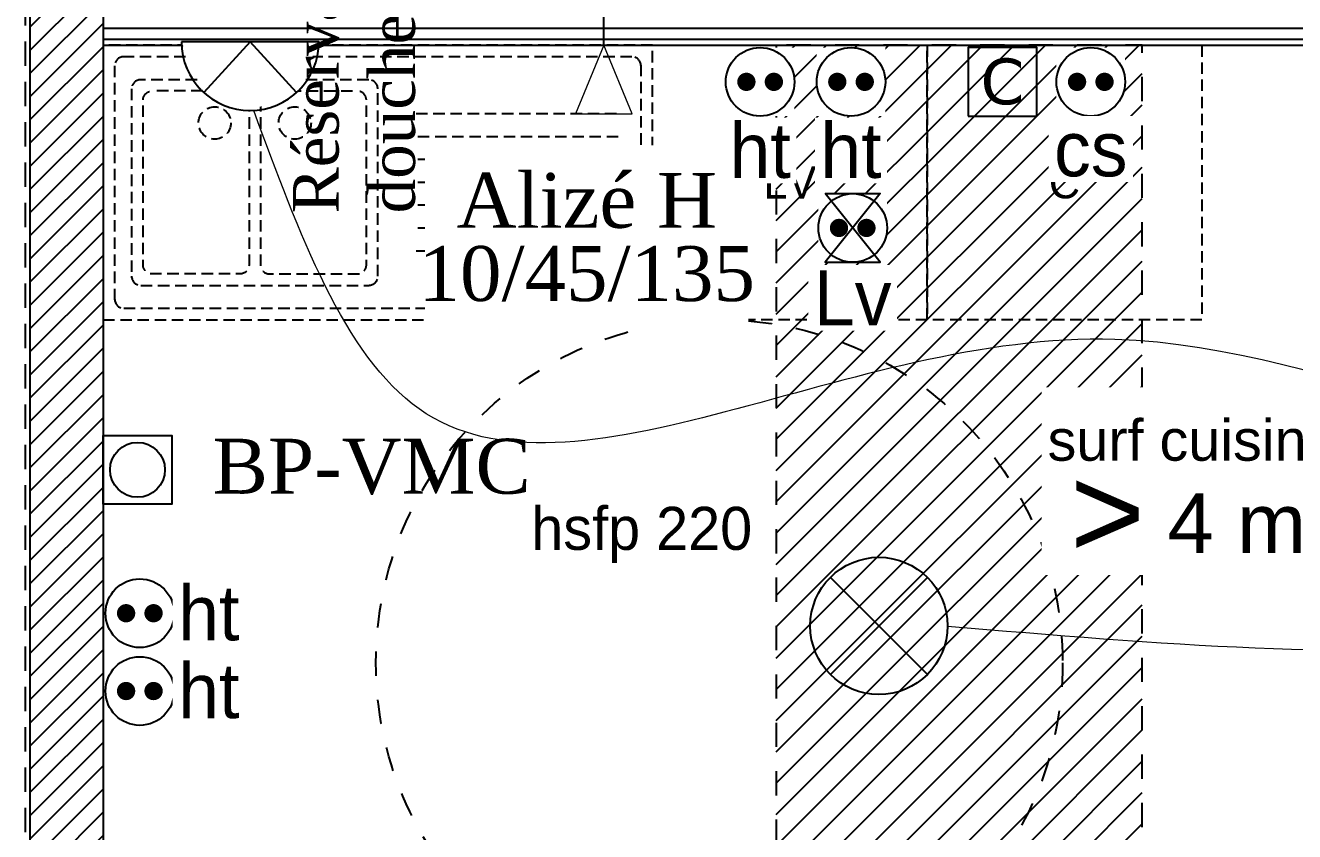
# Model space of a CAD drawing. Header units: centimetres. Extents: x -58072 to 12532, y -30603 to 6224.
# Drawn here: x 9811.5 to 10088.8, y 3779.4 to 3955.7 of the extents above; entities that cross this region are included whole.
import ezdxf

# ---------------------------------------------------------------- set-up
doc = ezdxf.new("R2010")
doc.units = ezdxf.units.CM
for name, pattern in [('Style de ligne -11', [0.347222, 0.20828, -0.138942]), ('Style de ligne -13', [0.147638, 0.098425, -0.049213]), ('Style de ligne -5', [0.20828, 0.069425, -0.138855]), ('VW-01', [0.41656, 0.20828, -0.20828])]:
    doc.linetypes.add(name, pattern=pattern)
for name, color, linetype in [('B Aménagement intérieur', 252, 'Continuous'), ('B Faux plafonds', 252, 'Continuous'), ('B Faux plafonds_Hatch', 9, 'Continuous'), ('B GÈnÈral_Hatch', 252, 'Continuous'), ('B Général', 252, 'Continuous'), ('C ANNOTATIONS-PMR', 252, 'Style de ligne -5'), ('C ANNOTATIONS-texte', 252, 'Continuous'), ('D SURFACES-shab', 252, 'Continuous'), ('F REMPLISSAGE-vert clair', 252, 'Continuous'), ('F REMPLISSAGE-vert foncé', 252, 'Continuous'), ('prlm-EAU-EF', 161, 'Continuous'), ('prlm-MOD-PB', 123, 'Continuous'), ('prlm-VMC', 93, 'Continuous')]:
    doc.layers.add(name, color=color, linetype=linetype)
doc.layers.add('prlm-ELEC-CFO', color=1, linetype='Continuous', lineweight=25)
doc.styles.add('Eurostile', font='Eurosti.TTF')
doc.styles.add('Eurostile (italic)', font='Eurostib.TTF')
doc.styles.add('prlm-elec-cfo', font='comic.ttf', dxfattribs={"height": 12})
doc.styles.add('prlm-sejc', font='arial.ttf', dxfattribs={"height": 20})
doc.styles.add('prlm-vmc', font='pala.ttf', dxfattribs={"height": 14})
doc.styles.get("Standard").update_dxf_attribs({"font": 'isocp.shx', "height": 12})

# ---------------------------------------------------------------- blocks, each defined once
blk = doc.blocks.new('A 60.Groupe-7-1')
at = {"layer": 'B Général', "linetype": 'Style de ligne -11', "ltscale": 25.4}
blk.add_line((2145.67, -1173.93), (2145.67, 946.07), dxfattribs=at)
blk = doc.blocks.new('B 60.Groupe-24-1')
at = {"layer": 'B Général', "linetype": 'Style de ligne -13', "ltscale": 25.4, "flags": 128}
blk.add_lwpolyline([(9948.48, 3951.32), (10008.48, 3951.32), (10008.48, 3891.32), (9948.48, 3891.32)], close=True, dxfattribs=at)
at = {"layer": 'B Général', "insert": (9978.48, 3921.32), "char_height": 7.056, "attachment_point": 5, "line_spacing_factor": 0.894578, "style": 'Eurostile'}
blk.add_mtext('LV', dxfattribs=at)
blk = doc.blocks.new('B 60.Groupe-25-1')
at = {"layer": 'B Général', "linetype": 'Style de ligne -13', "ltscale": 25.4, "flags": 128}
blk.add_lwpolyline([(10008.48, 3951.32), (10068.48, 3951.32), (10068.48, 3891.32), (10008.48, 3891.32)], close=True, dxfattribs=at)
at = {"layer": 'B Général', "insert": (10038.48, 3921.32), "char_height": 7.06, "attachment_point": 5, "line_spacing_factor": 0.894578, "style": 'Eurostile'}
blk.add_mtext('C', dxfattribs=at)
blk = doc.blocks.new('B 60.Rond 150_PMR')
at = {"layer": 'B Général', "linetype": 'VW-01', "ltscale": 25.4}
blk.add_circle((0, 0), 75, dxfattribs=at)
at = {"layer": 'B Général', "insert": (-61.5, 0), "char_height": 7.056, "attachment_point": 5, "rotation": 90, "line_spacing_factor": 0.894578, "style": 'Eurostile (italic)'}
blk.add_mtext('Ø 150 PMR', dxfattribs=at)
blk = doc.blocks.new('B 60.Groupe-27-1')
at = {"layer": 'B Général', "linetype": 'Style de ligne -13', "ltscale": 25.4}
for p, q in [((9943.98, 3948.82), (9832.98, 3948.82)), ((9830.98, 3946.82), (9830.98, 3895.82)), ((9945.98, 3895.82), (9945.98, 3946.82)), ((9886.48, 3943.78), (9836.69, 3943.78)), ((9834.69, 3941.78), (9834.69, 3900.82)), ((9869.5, 3941.32), (9869.5, 3941.32)), ((9888.48, 3900.82), (9888.48, 3941.78)), ((9940.6, 3936.32), (9896.37, 3936.32)), ((9940.98, 3931.32), (9895.98, 3931.32)), ((9940.98, 3926.32), (9895.98, 3926.32)), ((9940.98, 3921.32), (9895.98, 3921.32)), ((9940.98, 3916.32), (9895.98, 3916.32)), ((9940.98, 3911.32), (9895.98, 3911.32)), ((9862.84, 3907.98), (9862.84, 3907.98)), ((9940.6, 3906.32), (9896.37, 3906.32)), ((9879.32, 3901.32), (9879.32, 3901.32)), ((9836.69, 3898.82), (9886.48, 3898.82)), ((9832.98, 3893.82), (9943.98, 3893.82))]:
    blk.add_line(p, q, dxfattribs=at)
at = {"layer": 'B Général', "linetype": 'Style de ligne -13', "ltscale": 25.4, "flags": 128}
blk.add_lwpolyline([(9948.48, 3951.32), (9828.48, 3951.32), (9828.48, 3891.32), (9948.48, 3891.32)], close=True, dxfattribs=at)
for points in [[(9860.34, 3939.32), (9860.34, 3903.32, -0.414212), (9858.34, 3901.32), (9839.19, 3901.32, -0.198914), (9837.78, 3901.9, -0.198914), (9837.19, 3903.32), (9837.19, 3939.32, -0.414214), (9839.19, 3941.32)], [(9860.34, 3939.32, 0.414212), (9858.34, 3941.32), (9839.14, 3941.32)], [(9862.84, 3939.32), (9862.84, 3903.32, 0.414212), (9864.84, 3901.32), (9883.98, 3901.32, 0.198914), (9885.4, 3901.9, 0.198914), (9885.98, 3903.32), (9885.98, 3939.32, 0.414214), (9883.98, 3941.32)], [(9862.84, 3939.32, -0.414212), (9864.84, 3941.32), (9884.03, 3941.32)]]:
    blk.add_lwpolyline(points, format="xyb", dxfattribs=at)
at = {"layer": 'B Général', "linetype": 'Style de ligne -13', "ltscale": 25.4}
for centre, start, end in [((9832.98, 3946.82), 90, 180), ((9943.98, 3946.82), 0, 90), ((9836.69, 3941.78), 90, 180), ((9886.48, 3941.78), 0, 90), ((9836.69, 3900.82), 180, 270), ((9886.48, 3900.82), 270, 0), ((9832.98, 3895.82), 180, 270), ((9943.98, 3895.82), 270, 0)]:
    blk.add_arc(centre, 2, start, end, dxfattribs=at)
for centre in [(9852.84, 3934.32), (9870.34, 3934.32)]:
    blk.add_ellipse(centre, major_axis=(3.54, 0), ratio=1, dxfattribs=at)
blk = doc.blocks.new('B 60.Groupe-29-1')
at = {"layer": 'B Faux plafonds_Hatch', "linetype": 'Continuous'}
h = blk.add_hatch(dxfattribs=at)
h.set_pattern_fill('F_P__SOFFITE', color=256, style=0, pattern_type=2)
h.set_pattern_definition([(45, (0, 0.2205), (-3.5277778, 3.3072917), [])])
h.paths.add_polyline_path([(9975.5, 3951.32), (9975.5, 3551.39), (10023.48, 3551.39), (10023.48, 3641.45), (10055.48, 3641.45), (10055.48, 3951.32)])
at = {"layer": 'B Faux plafonds', "linetype": 'VW-01', "ltscale": 25.4, "flags": 128}
blk.add_lwpolyline([(9975.5, 3951.32), (9975.5, 3551.39), (10023.48, 3551.39), (10023.48, 3641.45), (10055.48, 3641.45), (10055.48, 3951.32)], close=True, dxfattribs=at)
at = {"layer": 'B Général', "linetype": 'Continuous'}
blk.add_line((9828.48, 3951.32), (10193.48, 3951.32), dxfattribs=at)
at = {"layer": 'D SURFACES-shab', "lineweight": 18, "flags": 128}
blk.add_lwpolyline([(9828.48, 3731.45), (10048.48, 3731.45), (10048.48, 3641.45), (10055.48, 3641.45), (10055.48, 3551.45), (10360.48, 3551.45), (10360.48, 3551.45), (10546.87, 3551.45), (10546.87, 3969.41), (10193.48, 3969.41), (10193.48, 3891.32), (10188.48, 3891.32), (10188.48, 3951.32), (9828.48, 3951.32)], close=True, dxfattribs=at)
at = {"layer": 'F REMPLISSAGE-vert clair'}
for p, q in [((9828.48, 3955.02), (10189.78, 3955.02)), ((9828.48, 3952.62), (10192.18, 3952.62))]:
    blk.add_line(p, q, dxfattribs=at)
at = {"layer": 'F REMPLISSAGE-vert foncé'}
for p, q in [((9828.48, 3955.02), (10189.78, 3955.02)), ((9828.48, 3952.62), (10192.18, 3952.62))]:
    blk.add_line(p, q, dxfattribs=at)
at = {"layer": 'F REMPLISSAGE-vert foncé', "linetype": 'Continuous'}
blk.add_line((9828.48, 3951.32), (10193.48, 3951.32), dxfattribs=at)
at = {"layer": 'B Général'}
for name in ['B 60.Groupe-27-1', 'B 60.Groupe-24-1', 'B 60.Groupe-25-1']:
    blk.add_blockref(name, (0, 0), dxfattribs=at)
at = {"layer": 'C ANNOTATIONS-PMR', "ltscale": 25.4, "rotation": 90}
blk.add_blockref('B 60.Rond 150_PMR', (9963.06, 3816.32), dxfattribs=at)
at = {"layer": 'C ANNOTATIONS-texte', "insert": (9922, 3850.4), "char_height": 9.407, "width": 73.9994, "attachment_point": 1, "line_spacing_factor": 0.894578, "style": 'Eurostile'}
blk.add_mtext('hsfp 220', dxfattribs=at)
blk = doc.blocks.new('B 60.Groupe-44-1')
at = {"layer": 'B Général', "linetype": 'Style de ligne -11', "ltscale": 25.4}
blk.add_line((2145.67, -1173.93), (2145.67, 946.07), dxfattribs=at)
blk = doc.blocks.new('xi.be')
at = {"layer": 'prlm-VMC', "color": 0, "linetype": 'ByBlock', "lineweight": 5, "flags": 128}
blk.add_lwpolyline([(-6.17, -15), (6.17, -15), (0, 0)], close=True, dxfattribs=at)
at = {"layer": 'prlm-VMC', "color": 0, "linetype": 'ByBlock', "lineweight": 5}
blk.add_solid([(0, -1), (5.17, -14), (-5.17, -14), (0, -1)], dxfattribs=at)
blk = doc.blocks.new('xi.4m²')
at = {"color": 0}
blk.add_wipeout([(-34.54, 20.54), (34.54, 20.54), (34.54, -20.54), (-34.54, -20.54)], dxfattribs=at).dxf.layer = 'prlm-ELEC-CFO'
at = {"layer": 'prlm-ELEC-CFO', "color": 0, "attachment_point": 6, "line_spacing_factor": 0.8, "style": 'prlm-sejc'}
for s, insert, char_height in [('surf cuisine', (30.36, 8.9), 9), ('4 m²', (29.31, -9.19), 13)]:
    blk.add_mtext(s, dxfattribs=dict(at, insert=insert, char_height=char_height))
at = {"layer": 'prlm-ELEC-CFO', "color": 0, "style": 'prlm-sejc', "flags": 8}
blk.add_attdef('?', (-28.3, -16.79), '', height=20, dxfattribs=at)
blk = doc.blocks.new('xi.ECAP')
at = {"color": 0}
blk.add_wipeout([(-15, 0), (-10.13, 11.06), (0, 15), (10.13, 11.06), (15, 0)], dxfattribs=at).dxf.layer = 'prlm-ELEC-CFO'
at = {"layer": 'prlm-ELEC-CFO', "color": 0, "linetype": 'ByBlock', "lineweight": -2, "flags": 128}
blk.add_lwpolyline([(15, 0, 1), (-15, 0)], format="xyb", close=True, dxfattribs=at)
at = {"layer": 'prlm-ELEC-CFO', "color": 0}
blk.add_lwpolyline([(-10.13, 11.06), (0, 0), (10.13, 11.06)], dxfattribs=at)
blk = doc.blocks.new('xi.PTCE')
at = {"layer": 'prlm-ELEC-CFO', "color": 0}
for points in [[(-10.61, 10.61), (10.61, -10.61)], [(10.61, 10.61), (-10.61, -10.61)]]:
    blk.add_lwpolyline(points, dxfattribs=at)
at = {"layer": 'prlm-ELEC-CFO', "color": 0, "linetype": 'ByBlock'}
blk.add_circle((0, 0), 15, dxfattribs=at)
blk = doc.blocks.new('xi.PCHT')
at = {"color": 0, "lineweight": 5}
blk.add_wipeout([(-7.5, -7.5), (7.5, -7.5), (7.5, 7.5), (-7.5, 7.5)], dxfattribs=at).dxf.layer = 'prlm-ELEC-CFO'
at = {"layer": 'prlm-ELEC-CFO', "color": 0, "linetype": 'ByBlock', "lineweight": 5, "const_width": 2}
for points in [[(-4, 0, 1), (-2, 0, 1)], [(2, 0, 1), (4, 0, 1)]]:
    blk.add_lwpolyline(points, format="xyb", close=True, dxfattribs=at)
at = {"layer": 'prlm-ELEC-CFO', "color": 0, "linetype": 'ByBlock', "lineweight": -2}
blk.add_circle((0, 0), 7.5, dxfattribs=at)
blk = doc.blocks.new('xi.LV')
at = {"color": 0, "lineweight": 5}
blk.add_wipeout([(-7.5, -7.5), (7.5, -7.5), (7.5, 7.5), (-7.5, 7.5)], dxfattribs=at).dxf.layer = 'prlm-ELEC-CFO'
at = {"layer": 'prlm-ELEC-CFO', "color": 0, "linetype": 'ByBlock', "lineweight": 5, "const_width": 2}
for points in [[(-4, 0, 1), (-2, 0, 1)], [(2, 0, 1), (4, 0, 1)]]:
    blk.add_lwpolyline(points, format="xyb", close=True, dxfattribs=at)
at = {"layer": 'prlm-ELEC-CFO', "color": 0, "linetype": 'ByBlock', "lineweight": -2}
blk.add_circle((0, 0), 7.5, dxfattribs=at)
blk = doc.blocks.new('xi.LVrob')
at = {"layer": 'prlm-EAU-EF', "color": 0}
blk.add_lwpolyline([(-6, 7.5), (6, 7.5), (-6, -7.5), (6, -7.5)], close=True, dxfattribs=at)
blk = doc.blocks.new('xi.SF32')
at = {"layer": 'prlm-ELEC-CFO', "color": 0, "flags": 128}
blk.add_lwpolyline([(-7.5, -7.5), (7.5, -7.5), (7.5, 7.5), (-7.5, 7.5)], close=True, dxfattribs=at)
at = {"layer": 'prlm-ELEC-CFO', "color": 0, "linetype": 'ByBlock', "insert": (0, 0), "char_height": 10, "width": 11.36, "attachment_point": 5}
blk.add_mtext('{\\fVerdana|b0|i0|c0|p34;C}', dxfattribs=at)
blk = doc.blocks.new('xi.PCS')
at = {"color": 0, "lineweight": 5}
blk.add_wipeout([(-7.5, -7.5), (7.5, -7.5), (7.5, 7.5), (-7.5, 7.5)], dxfattribs=at).dxf.layer = 'prlm-ELEC-CFO'
at = {"layer": 'prlm-ELEC-CFO', "color": 0, "linetype": 'ByBlock', "lineweight": 5, "const_width": 2}
for points in [[(-4, 0, 1), (-2, 0, 1)], [(2, 0, 1), (4, 0, 1)]]:
    blk.add_lwpolyline(points, format="xyb", close=True, dxfattribs=at)
at = {"layer": 'prlm-ELEC-CFO', "color": 0, "linetype": 'ByBlock', "lineweight": -2}
blk.add_circle((0, 0), 7.5, dxfattribs=at)
blk = doc.blocks.new('xi.bp-vmc-cui')
at = {"layer": 'prlm-VMC', "color": 0, "linetype": 'ByBlock', "lineweight": -2, "flags": 128}
blk.add_lwpolyline([(-7.5, 7.5), (7.5, 7.5), (7.5, -7.5), (-7.5, -7.5)], close=True, dxfattribs=at)
at = {"layer": 'prlm-VMC', "color": 0, "linetype": 'ByBlock', "lineweight": -2}
blk.add_circle((0, 0), 6, dxfattribs=at)
blk = doc.blocks.new('xi.attdchpmr')
at = {"layer": 'prlm-MOD-PB', "insert": (0, 0), "char_height": 10, "width": 140.3781, "attachment_point": 1, "rotation": 360, "style": 'prlm-vmc'}
blk.add_mtext('Réservation pour douche PMR', dxfattribs=at)

msp = doc.modelspace()

# ---------------------------------------------------------------- hatches: boundary and pattern name
at = {"layer": 'B GÈnÈral_Hatch', "linetype": 'Continuous'}
h = msp.add_hatch(dxfattribs=at)
h.set_pattern_fill('50_BETON', color=256, style=0, pattern_type=2)
h.set_pattern_definition([(45, (0, 0), (2.4253472, -2.6458333), [])])
h.paths.add_polyline_path([(9828.484, 3551.389), (9828.484, 4134.352), (9812.484, 4152.352), (9812.484, 3517.389)])

# ---------------------------------------------------------------- linework, layer by layer
at = {"layer": 'B Général', "linetype": 'Continuous', "lineweight": 18}
for p, q in [((9812.484, 4152.352), (9812.484, 3517.389)), ((9828.484, 4134.352), (9828.484, 3551.389))]:
    msp.add_line(p, q, dxfattribs=at)
at = {"layer": 'B Général', "linetype": 'Continuous'}
for p, q in [((9812.484, 4152.352), (9812.484, 3517.389)), ((9828.484, 4134.352), (9828.484, 3551.389))]:
    msp.add_line(p, q, dxfattribs=at)
at = {"layer": 'prlm-VMC'}
msp.add_lwpolyline([(9937.846, 3951.316), (9937.846, 4058.878), (9865, 4058.878)], dxfattribs=at)

# ---------------------------------------------------------------- block references
at = {"layer": 'B Aménagement intérieur'}
msp.add_blockref('B 60.Groupe-29-1', (0, 0), dxfattribs=at)
at = {"layer": 'B Général'}
for name in ['B 60.Groupe-44-1', 'A 60.Groupe-7-1']:
    msp.add_blockref(name, (7665.813, 4459.319), dxfattribs=at)
at = {"layer": 'prlm-ELEC-CFO'}
for name, p in [('xi.SF32', (10024.922, 3943.316)), ('xi.PTCE', (9997.946, 3824.367))]:
    msp.add_blockref(name, p, dxfattribs=at)
at = {"layer": 'prlm-VMC'}
for name, p in [('xi.be', (9937.846, 3951.316)), ('xi.bp-vmc-cui', (9835.984, 3858.498))]:
    msp.add_blockref(name, p, dxfattribs=at)

# ---------------------------------------------------------------- texts
at = {"layer": 'prlm-VMC', "insert": (9852.395, 3865.289), "char_height": 12, "attachment_point": 1, "style": 'prlm-vmc'}
msp.add_mtext_dynamic_manual_height_columns('BP-VMC', width=101.12978, gutter_width=50, heights=[0], dxfattribs=at)

# ---------------------------------------------------------------- next in the draw order: block references
at = {"layer": 'prlm-ELEC-CFO', "rotation": 180}
msp.add_blockref('xi.ECAP', (9860.591, 3952.043), dxfattribs=at)
at = {"layer": 'prlm-ELEC-CFO'}
msp.add_blockref('xi.4m²', (10068.011, 3856.019), dxfattribs=at).add_auto_attribs({'?': '>'})
for p in [(9836.484, 3827.139), (9836.484, 3810.129)]:
    msp.add_blockref('xi.PCHT', p, dxfattribs=at)

# ---------------------------------------------------------------- next in the draw order: linework, layer by layer
at = {"layer": 'prlm-ELEC-CFO', "lineweight": 13}
for points in [[(10196.923, 3891.918), (10180.273, 3876.406), (10049.52, 3887.001), (9897.484, 3871.818), (9861.365, 3937.063)], [(10199.606, 3890.806), (10200.417, 3867.576), (10012.946, 3824.257)]]:
    msp.add_spline(points, degree=3, dxfattribs=at)

# ---------------------------------------------------------------- next in the draw order: block references
at = {"layer": 'prlm-MOD-PB', "rotation": 90}
msp.add_blockref('xi.attdchpmr', (9869.922, 3914.564), dxfattribs=at)

# ---------------------------------------------------------------- next in the draw order: texts
at = {"layer": 'prlm-ELEC-CFO', "lineweight": 20, "char_height": 12, "attachment_point": 5, "line_spacing_factor": 0.8, "style": 'prlm-elec-cfo', "bg_fill": 3, "box_fill_scale": 1.1, "bg_fill_color": 256, "bg_fill_transparency": 0}
for insert in [(9851.56, 3827.139), (9851.56, 3810.129)]:
    msp.add_mtext('ht', dxfattribs=dict(at, insert=insert))

# ---------------------------------------------------------------- next in the draw order: block references
at = {"layer": 'prlm-ELEC-CFO'}
for name, p in [('xi.PCHT', (9971.996, 3943.316)), ('xi.PCHT', (9991.852, 3943.316)), ('xi.PCS', (10044.233, 3943.316)), ('xi.LV', (9992.225, 3911.375))]:
    msp.add_blockref(name, p, dxfattribs=at)

# ---------------------------------------------------------------- next in the draw order: texts
at = {"layer": 'prlm-ELEC-CFO', "lineweight": 20, "char_height": 12, "attachment_point": 5, "line_spacing_factor": 0.8, "style": 'prlm-elec-cfo', "bg_fill": 3, "box_fill_scale": 1.1, "bg_fill_color": 256, "bg_fill_transparency": 0}
for s, insert in [('ht', (9971.996, 3928.24)), ('ht', (9991.852, 3928.24)), ('cs', (10044.233, 3928.571)), ('Lv', (9992.225, 3896.092))]:
    msp.add_mtext(s, dxfattribs=dict(at, insert=insert))

# ---------------------------------------------------------------- next in the draw order: texts
at = {"layer": 'prlm-EAU-EF', "lineweight": 20, "insert": (9992.225, 3896.092), "char_height": 12, "attachment_point": 5, "line_spacing_factor": 0.8, "style": 'prlm-elec-cfo', "bg_fill": 3, "box_fill_scale": 1.1, "bg_fill_color": 256, "bg_fill_transparency": 0}
msp.add_mtext('Lv', dxfattribs=at)
at = {"layer": 'prlm-VMC', "ltscale": 25, "insert": (9934.126, 3909.317), "char_height": 12, "width": 58.61474, "attachment_point": 5, "line_spacing_factor": 0.8, "style": 'prlm-vmc', "bg_fill": 2}
msp.add_mtext('Alizé H 10/45/135', dxfattribs=at)

# ---------------------------------------------------------------- next in the draw order: block references
at = {"layer": 'prlm-EAU-EF'}
msp.add_blockref('xi.LVrob', (9992.225, 3911.375), dxfattribs=at)

doc.saveas('drawing.dxf')
